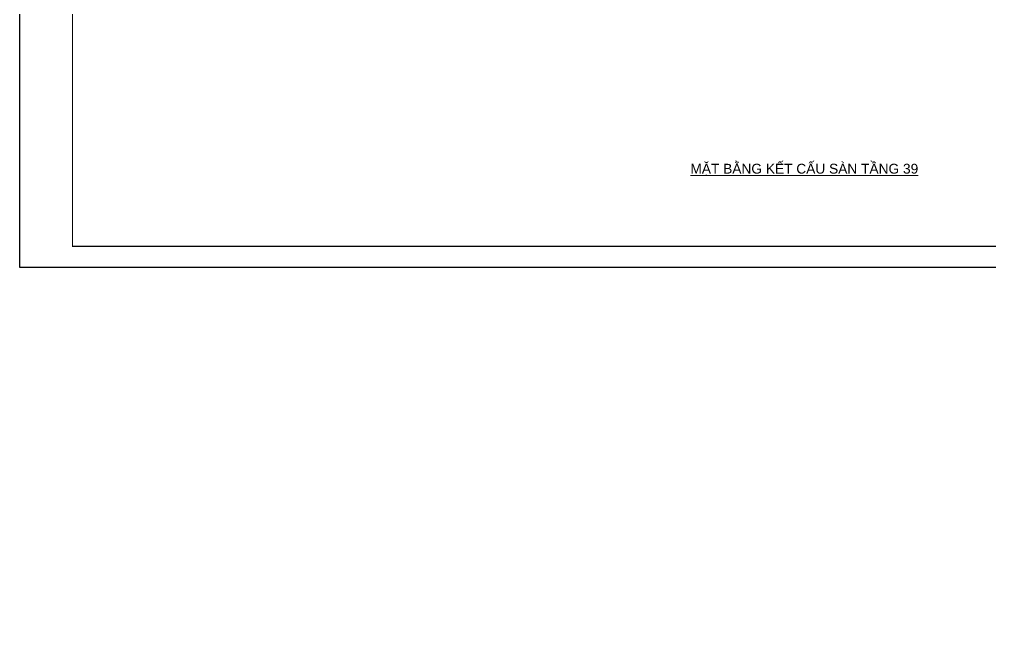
# Model space of a CAD drawing. Header units: millimetres. Extents: x -159515 to 1327256, y -225156 to 138737.
# Drawn here: x 974147 to 1073065, y -111308 to -47474 of the extents above; entities that cross this region are included whole.
import ezdxf
from ezdxf.enums import TextEntityAlignment as Align

# ---------------------------------------------------------------- set-up
doc = ezdxf.new("R2010")
doc.units = ezdxf.units.MM
doc.header["$MEASUREMENT"] = 0
doc.layers.add('ccu11-Dim', color=8, linetype='Continuous')
doc.layers.add('KC2-HATCH', color=252, linetype='Continuous')
doc.layers.add('KT-Net thay', color=7, linetype='Continuous', lineweight=15)
doc.layers.add('Xref_ST_MBDV Cot vach 30.7.2022|Xref_ST_MBDV Cot vach 30.7.2022|Xref_ST_MBDV Cot vach 30.7.2022|Xref_ST_MBDV Cot vach 30.7.2022|ccu12-Tencaukien', color=9, linetype='Continuous', lineweight=15)
doc.styles.add('Arial', font='arial.ttf', dxfattribs={"width": 0.7})

# ---------------------------------------------------------------- blocks, each defined once
blk = doc.blocks.new('Khung ten_A1', base_point=(-3406704, 253379))
at = {"layer": 'Defpoints', "color": 1}
blk.add_lwpolyline([(84100, 0), (84100, 59471), (0, 59471), (0, 0)], close=True, dxfattribs=at)
at = {"layer": 'KT-Net thay', "const_width": 60}
blk.add_lwpolyline([(2700, 1071), (83100, 1071), (83100, 58471), (2700, 58471)], close=True, dxfattribs=at)

msp = doc.modelspace()

# ---------------------------------------------------------------- hatches: boundary and pattern name
at = {"layer": 'KC2-HATCH'}
h = msp.add_hatch(dxfattribs=at)
h.set_pattern_fill('CROSS', color=256, scale=1000)
h.set_pattern_definition([(0, (175936.7, -112645.76), (250, 250), [125, -375]), (90, (175999.2, -112708.26), (-250, 250), [125, -375])])
edge = h.paths.add_edge_path()
edge.add_line((1048079.1, -108944.6), (1048895, -111307.8))

# ---------------------------------------------------------------- block references
at = {"layer": 'ccu11-Dim', "xscale": 2.000000000621877, "yscale": 2.000000000621877, "zscale": 2.000000000621877}
msp.add_blockref('Khung ten_A1', (-5839261.6, 434054.5), dxfattribs=at)

# ---------------------------------------------------------------- texts
at = {"layer": 'Xref_ST_MBDV Cot vach 30.7.2022|Xref_ST_MBDV Cot vach 30.7.2022|Xref_ST_MBDV Cot vach 30.7.2022|Xref_ST_MBDV Cot vach 30.7.2022|ccu12-Tencaukien', "color": 31, "style": 'Arial'}
msp.add_text('%%UMẶT BẰNG KẾT CẤU SÀN TẦNG 39', height=1000, dxfattribs=at).set_placement((1054094.2, -63167.5, 0.1), align=Align.CENTER)

doc.saveas('drawing.dxf')
